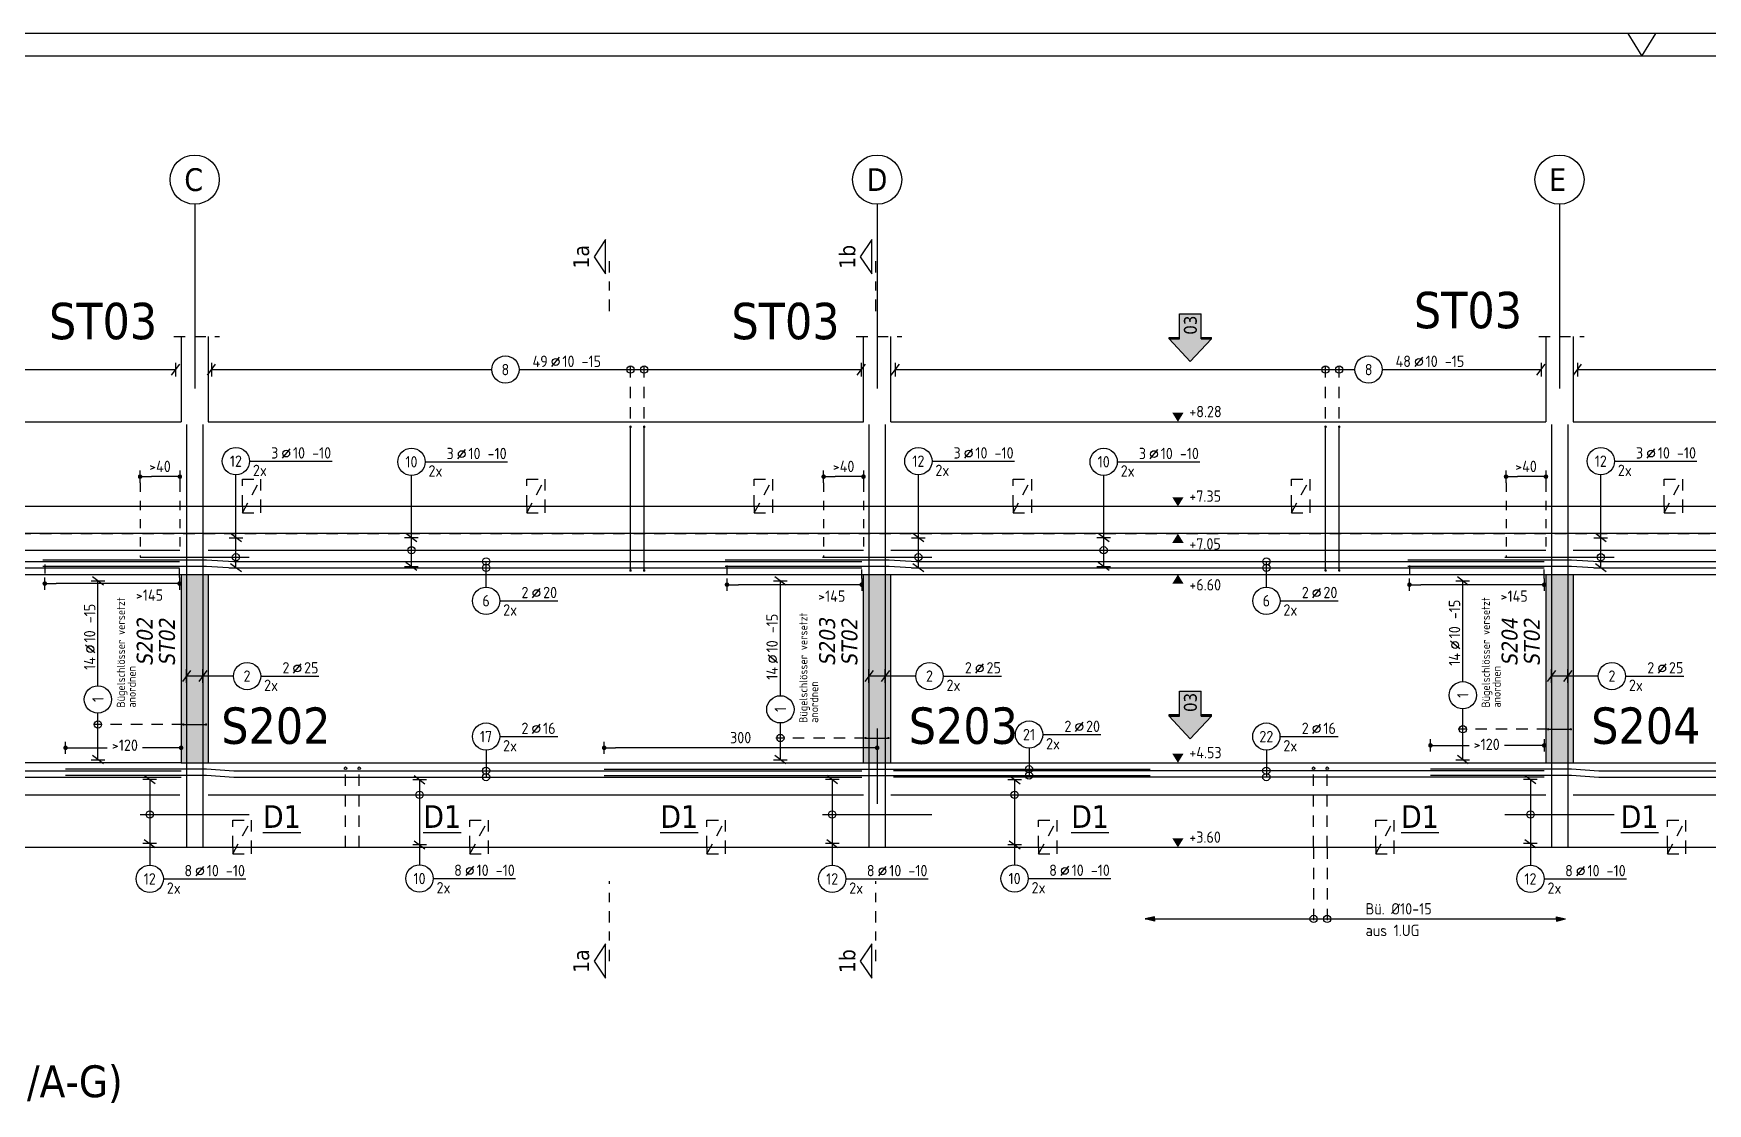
# Model space of a CAD drawing. Extents: x 29.9 to 127.4, y -19 to 23.
# Drawn here: x 52 to 70.4, y -1.08 to 10.69 of the extents above; entities that cross this region are included whole.
import ezdxf
from ezdxf.enums import TextEntityAlignment as Align

# ---------------------------------------------------------------- set-up
doc = ezdxf.new("R2010")
doc.units = 0
doc.header["$LTSCALE"] = 0.5
for name, pattern in [('AUSGEZOGEN', [1000.01, 1000, 0.01]), ('DASHDOTSMALL', [1.05, 0.5, -0.25, 0.05, -0.25]), ('HIDDEN', [0.375, 0.25, -0.125]), ('HIDDEN4', [0.12, 0.02, -0.1]), ('PUNKT', [0.175, 0.05, -0.125]), ('STRICHPUNKT2', [0.55, 0.25, -0.125, 0.05, -0.125]), ('VERDECKT', [0.375, 0.25, -0.125])]:
    doc.linetypes.add(name, pattern=pattern)
for name, color, linetype in [('ACHSEN', 7, 'Continuous'), ('AFU', 7, 'Continuous'), ('BETON', 7, 'Continuous'), ('grau_dunkel', 7, 'Continuous'), ('grau_hell', 7, 'Continuous'), ('HILFE', 7, 'Continuous'), ('index', 7, 'Continuous'), ('koten', 7, 'Continuous'), ('MASSE', 7, 'Continuous'), ('OBJEKT', 7, 'Continuous'), ('RAHMEN', 7, 'Continuous'), ('RND', 7, 'Continuous'), ('SCHNITTE', 7, 'Continuous'), ('SFP_Achsen', 7, 'Continuous'), ('TEXT', 7, 'Continuous'), ('VERDECKT', 7, 'Continuous')]:
    doc.layers.add(name, color=color, linetype=linetype)
doc.layers.add('NOPLOT', color=7, linetype='Continuous', plot=False)
doc.styles.add('helv', font='tahoma.ttf')
doc.styles.add('txt', font='isocp.shx')
doc.linetypes.add('AFU_50K', pattern='A,0.15,["/",Standard,S=0.2,R=0,X=-0.01,Y=-0.1],0.07,["/",Standard,S=0.2,R=0,X=-0.01,Y=-0.1],0.15', length=0.37)
doc.linetypes.add('AFU_50L', pattern='A,0.75,["/",Standard,S=0.2,R=0,X=-0.01,Y=-0.1],0.07,["/",Standard,S=0.2,R=0,X=-0.01,Y=-0.1],0.75', length=1.57)
doc.dimstyles.new('DOT_I', dxfattribs={"dimscale": 0.5, "dimtxt": 0.25, "dimasz": 0.25, "dimexe": 0.1, "dimexo": 0.3, "dimgap": 0.1, "dimtad": 1, "dimdec": 3, "dimzin": 3, "dimtxsty": 'txt', "dimblk": 'DOT', "dimblk1": 'DOT', "dimblk2": 'DOT', "dimsah": 1, "dimcen": 0.1, "dimse1": 1, "dimse2": 1, "dimazin": 0, "dimtfac": 1, "dimtdec": 4, "dimtix": 1, "dimtmove": 2, "dimatfit": 3, "dimfxl": 0, "dimtvp": 1, "dimtolj": 1, "dimtzin": 0, "dimarcsym": 0})

# ---------------------------------------------------------------- blocks, each defined once
blk = doc.blocks.new('OKRD_O')
at = {"color": 0, "linetype": 'ByBlock'}
blk.add_solid([(-0.125, 0.202), (0.125, 0.202), (0, 0)], dxfattribs=at)
at = {"color": 0, "linetype": 'ByBlock', "style": 'txt'}
blk.add_attdef('OKRD', (0.25, 0.1), '', height=0.25, dxfattribs=at)
blk = doc.blocks.new('lei_gre')
at = {"layer": 'RND', "color": 7, "linetype": 'Continuous'}
for p, q in [((-0.09, -0.12), (0.09, 0.12)), ((0, 0.15), (0, -0.15))]:
    blk.add_line(p, q, dxfattribs=at)
blk = doc.blocks.new('RND_LEI')
at = {"layer": 'RND', "color": 7, "linetype": 'Continuous'}
blk.add_line((1.022, 0.066), (1.19, 0.27), dxfattribs=at)
for centre, radius in [((0, 0), 0.3), ((1.106, 0.168), 0.075)]:
    blk.add_circle(centre, radius, dxfattribs=at)
at = {"layer": 'RND', "color": 7, "linetype": 'Continuous', "style": 'txt'}
blk.add_attdef('POSL', text='', height=0.25, dxfattribs=at).set_placement((0, 0), align=Align.MIDDLE)
blk.add_attdef('ANZ', text='', height=0.25, dxfattribs=at).set_placement((0.931, 0.057), align=Align.RIGHT)
for tag, p in [('DUM', (1.253, 0.057)), ('ABSTD', (1.674, 0.057)), ('POSTXT', (0.374, -0.327))]:
    blk.add_attdef(tag, p, '', height=0.25, dxfattribs=at)
blk = doc.blocks.new('DOT')
at = {"layer": 'MASSE', "color": 7, "linetype": 'Continuous'}
for p, q in [((0, 0), (-1, 0)), ((0, 0.54), (0, -0.54))]:
    blk.add_line(p, q, dxfattribs=at)
at = {"layer": 'MASSE', "color": 7, "linetype": 'Continuous', "const_width": 0.2}
blk.add_lwpolyline([(-0.1, 0, 1), (0.1, 0, 1)], format="xyb", close=True, dxfattribs=at)
blk = doc.blocks.new('*D18')
at = {"layer": 'DEFPOINTS', "color": 0, "linetype": 'AUSGEZOGEN', "transparency": 16777216}
for p in [(53.176, 5.815), (53.176, 5.815), (53.613, 5.815)]:
    blk.add_point(p, dxfattribs=at)
at = {"layer": 'MASSE', "color": 0, "linetype": 'AUSGEZOGEN', "lineweight": -2, "transparency": 16777216}
blk.add_line((53.488, 5.815), (53.301, 5.815), dxfattribs=at)
at = {"layer": 'MASSE', "color": 0, "linetype": 'AUSGEZOGEN', "lineweight": -2, "transparency": 16777216, "xscale": 0.125, "yscale": 0.125, "zscale": 0.125, "rotation": 180}
blk.add_blockref('DOT', (53.176, 5.815), dxfattribs=at)
at = {"layer": 'MASSE', "color": 0, "linetype": 'AUSGEZOGEN', "lineweight": -2, "transparency": 16777216, "xscale": 0.125, "yscale": 0.125, "zscale": 0.125}
blk.add_blockref('DOT', (53.613, 5.815), dxfattribs=at)
at = {"layer": 'MASSE', "color": 0, "linetype": 'AUSGEZOGEN', "transparency": 16777216, "insert": (53.394, 5.928), "char_height": 0.125, "attachment_point": 5, "style": 'txt'}
blk.add_mtext('\\A1;>40', dxfattribs=at)
blk = doc.blocks.new('*D19')
at = {"layer": 'DEFPOINTS', "color": 0, "linetype": 'AUSGEZOGEN', "transparency": 16777216}
for p in [(60.688, 5.815), (60.688, 5.815), (61.126, 5.815)]:
    blk.add_point(p, dxfattribs=at)
at = {"layer": 'MASSE', "color": 0, "linetype": 'AUSGEZOGEN', "lineweight": -2, "transparency": 16777216}
blk.add_line((61.001, 5.815), (60.813, 5.815), dxfattribs=at)
at = {"layer": 'MASSE', "color": 0, "linetype": 'AUSGEZOGEN', "lineweight": -2, "transparency": 16777216, "xscale": 0.125, "yscale": 0.125, "zscale": 0.125, "rotation": 180}
blk.add_blockref('DOT', (60.688, 5.815), dxfattribs=at)
at = {"layer": 'MASSE', "color": 0, "linetype": 'AUSGEZOGEN', "lineweight": -2, "transparency": 16777216, "xscale": 0.125, "yscale": 0.125, "zscale": 0.125}
blk.add_blockref('DOT', (61.126, 5.815), dxfattribs=at)
at = {"layer": 'MASSE', "color": 0, "linetype": 'AUSGEZOGEN', "transparency": 16777216, "insert": (60.907, 5.928), "char_height": 0.125, "attachment_point": 5, "style": 'txt'}
blk.add_mtext('\\A1;>40', dxfattribs=at)
blk = doc.blocks.new('*D20')
at = {"layer": 'DEFPOINTS', "color": 0, "linetype": 'AUSGEZOGEN', "transparency": 16777216}
for p in [(68.188, 5.815), (68.188, 5.815), (68.626, 5.815)]:
    blk.add_point(p, dxfattribs=at)
at = {"layer": 'MASSE', "color": 0, "linetype": 'AUSGEZOGEN', "lineweight": -2, "transparency": 16777216}
blk.add_line((68.501, 5.815), (68.313, 5.815), dxfattribs=at)
at = {"layer": 'MASSE', "color": 0, "linetype": 'AUSGEZOGEN', "lineweight": -2, "transparency": 16777216, "xscale": 0.125, "yscale": 0.125, "zscale": 0.125, "rotation": 180}
blk.add_blockref('DOT', (68.188, 5.815), dxfattribs=at)
at = {"layer": 'MASSE', "color": 0, "linetype": 'AUSGEZOGEN', "lineweight": -2, "transparency": 16777216, "xscale": 0.125, "yscale": 0.125, "zscale": 0.125}
blk.add_blockref('DOT', (68.626, 5.815), dxfattribs=at)
at = {"layer": 'MASSE', "color": 0, "linetype": 'AUSGEZOGEN', "transparency": 16777216, "insert": (68.407, 5.928), "char_height": 0.125, "attachment_point": 5, "style": 'txt'}
blk.add_mtext('\\A1;>40', dxfattribs=at)
blk = doc.blocks.new('*D27')
at = {"layer": 'DEFPOINTS', "color": 0, "linetype": 'AUSGEZOGEN', "transparency": 16777216}
for p in [(67.126, 4.627), (67.126, 4.627), (68.607, 4.627)]:
    blk.add_point(p, dxfattribs=at)
at = {"layer": 'MASSE', "color": 0, "linetype": 'AUSGEZOGEN', "lineweight": -2, "transparency": 16777216}
blk.add_line((68.482, 4.627), (67.251, 4.627), dxfattribs=at)
at = {"layer": 'MASSE', "color": 0, "linetype": 'AUSGEZOGEN', "lineweight": -2, "transparency": 16777216, "xscale": 0.125, "yscale": 0.125, "zscale": 0.125, "rotation": 180}
blk.add_blockref('DOT', (67.126, 4.627), dxfattribs=at)
at = {"layer": 'MASSE', "color": 0, "linetype": 'AUSGEZOGEN', "lineweight": -2, "transparency": 16777216, "xscale": 0.125, "yscale": 0.125, "zscale": 0.125}
blk.add_blockref('DOT', (68.607, 4.627), dxfattribs=at)
at = {"layer": 'MASSE', "color": 0, "linetype": 'AUSGEZOGEN', "transparency": 16777216, "insert": (68.277, 4.501), "char_height": 0.125, "attachment_point": 5, "style": 'txt'}
blk.add_mtext('\\A1;>145', dxfattribs=at)
blk = doc.blocks.new('*D28')
at = {"layer": 'DEFPOINTS', "color": 0, "linetype": 'AUSGEZOGEN', "transparency": 16777216}
for p in [(59.626, 4.627), (59.626, 4.627), (61.107, 4.627)]:
    blk.add_point(p, dxfattribs=at)
at = {"layer": 'MASSE', "color": 0, "linetype": 'AUSGEZOGEN', "lineweight": -2, "transparency": 16777216}
blk.add_line((60.982, 4.627), (59.751, 4.627), dxfattribs=at)
at = {"layer": 'MASSE', "color": 0, "linetype": 'AUSGEZOGEN', "lineweight": -2, "transparency": 16777216, "xscale": 0.125, "yscale": 0.125, "zscale": 0.125, "rotation": 180}
blk.add_blockref('DOT', (59.626, 4.627), dxfattribs=at)
at = {"layer": 'MASSE', "color": 0, "linetype": 'AUSGEZOGEN', "lineweight": -2, "transparency": 16777216, "xscale": 0.125, "yscale": 0.125, "zscale": 0.125}
blk.add_blockref('DOT', (61.107, 4.627), dxfattribs=at)
at = {"layer": 'MASSE', "color": 0, "linetype": 'AUSGEZOGEN', "transparency": 16777216, "insert": (60.777, 4.501), "char_height": 0.125, "attachment_point": 5, "style": 'txt'}
blk.add_mtext('\\A1;>145', dxfattribs=at)
blk = doc.blocks.new('*D29')
at = {"layer": 'DEFPOINTS', "color": 0, "linetype": 'AUSGEZOGEN', "transparency": 16777216}
for p in [(52.128, 4.639), (52.128, 4.639), (53.61, 4.639)]:
    blk.add_point(p, dxfattribs=at)
at = {"layer": 'MASSE', "color": 0, "linetype": 'AUSGEZOGEN', "lineweight": -2, "transparency": 16777216}
blk.add_line((53.485, 4.639), (52.253, 4.639), dxfattribs=at)
at = {"layer": 'MASSE', "color": 0, "linetype": 'AUSGEZOGEN', "lineweight": -2, "transparency": 16777216, "xscale": 0.125, "yscale": 0.125, "zscale": 0.125, "rotation": 180}
blk.add_blockref('DOT', (52.128, 4.639), dxfattribs=at)
at = {"layer": 'MASSE', "color": 0, "linetype": 'AUSGEZOGEN', "lineweight": -2, "transparency": 16777216, "xscale": 0.125, "yscale": 0.125, "zscale": 0.125}
blk.add_blockref('DOT', (53.61, 4.639), dxfattribs=at)
at = {"layer": 'MASSE', "color": 0, "linetype": 'AUSGEZOGEN', "transparency": 16777216, "insert": (53.279, 4.512), "char_height": 0.125, "attachment_point": 5, "style": 'txt'}
blk.add_mtext('\\A1;>145', dxfattribs=at)
blk = doc.blocks.new('A1-57-0')
at = {"layer": 'RAHMEN'}
blk.add_line((137.9, 59.4), (0, 59.4), dxfattribs=at)
at = {"layer": 'RAHMEN', "color": 7, "linetype": 'Continuous'}
for p, q in [((59.14, 59.4), (59.45, 58.9)), ((59.45, 58.9), (59.76, 59.4))]:
    blk.add_line(p, q, dxfattribs=at)
at = {"layer": 'RAHMEN', "color": 5}
blk.add_line((137.4, 58.9), (2, 58.9), dxfattribs=at)
blk = doc.blocks.new('OKRD_U')
at = {"color": 0, "linetype": 'ByBlock'}
blk.add_solid([(-0.125, -0.202), (0.125, -0.202), (0, 0)], dxfattribs=at)
at = {"color": 0, "linetype": 'ByBlock', "style": 'txt'}
blk.add_attdef('OKRD', (0.25, -0.35), '', height=0.25, dxfattribs=at)
blk = doc.blocks.new('SCHN-2')
at = {"layer": 'SCHNITTE', "color": 6, "linetype": 'Continuous'}
blk.add_lwpolyline([(0.378, 0.088), (0, 0.34), (-0.378, 0.088)], close=True, dxfattribs=at)
at = {"layer": 'SCHNITTE', "color": 1, "linetype": 'DASHDOTSMALL', "style": 'helv'}
blk.add_attdef('SCHN-2', text='', height=0.35, dxfattribs=at).set_placement((0, 0.45), align=Align.CENTER)
blk = doc.blocks.new('Pfeillinie')
at = {"layer": 'TEXT', "linetype": 'Continuous'}
blk.add_hatch(color=7, dxfattribs=at).paths.add_polyline_path([(0, 0), (-0.8, 0.2), (-0.8, 0), (-0.8, -0.2)])
at = {"layer": 'TEXT', "color": 7, "linetype": 'Continuous'}
for p, q in [((-0.8, 0), (-0.8, 0.2)), ((-0.8, 0.2), (0, 0)), ((-0.8, 0), (-0.8, -0.2)), ((-0.8, -0.2), (0, 0))]:
    blk.add_line(p, q, dxfattribs=at)
blk = doc.blocks.new('hin_ind5')
at = {"layer": 'grau_hell', "linetype": 'AUSGEZOGEN'}
h = blk.add_hatch(color=9, dxfattribs=at)
h.dxf.hatch_style = 2
h.paths.add_polyline_path([(0, 0), (0.619, -0.577), (0.619, -0.3), (1.306, -0.3), (1.306, 0.3), (0.619, 0.3), (0.619, 0.577)])
h.paths.add_polyline_path([(0.34, -0.274), (1.311, -0.274), (1.311, 0.274), (0.34, 0.274)], flags=9)
at = {"layer": 'OBJEKT', "linetype": 'AUSGEZOGEN'}
for points in [[(0.619, 0.3), (0.66, 0.3), (0.66, 0.577), (0.619, 0.577)], [(0.619, -0.577), (0.66, -0.577), (0.66, -0.3), (0.619, -0.3)]]:
    blk.add_hatch(color=1, dxfattribs=at).paths.add_polyline_path(points)
at = {"layer": 'OBJEKT', "color": 1, "linetype": 'AUSGEZOGEN'}
for p, q in [((0, 0), (0.619, 0.577)), ((0.619, 0.577), (0.619, 0.3)), ((0.619, 0.577), (0.66, 0.577)), ((0.66, 0.577), (0.66, 0.3)), ((0, 0), (0.619, -0.577)), ((0.619, 0.3), (1.306, 0.3)), ((1.306, 0.3), (1.306, -0.3)), ((0.619, -0.3), (0.619, -0.577)), ((0.619, -0.3), (1.306, -0.3)), ((0.66, -0.3), (0.66, -0.577))]:
    blk.add_line(p, q, dxfattribs=at)
at = {"layer": 'OBJEKT', "color": 7, "linetype": 'AUSGEZOGEN'}
blk.add_line((0.619, -0.577), (0.66, -0.577), dxfattribs=at)
at = {"layer": 'index', "color": 1, "linetype": 'Continuous', "style": 'helv'}
blk.add_attdef('INDEX', text='', height=0.35, rotation=360, dxfattribs=at).set_placement((1.259, 0), align=Align.MIDDLE_RIGHT)
blk = doc.blocks.new('*D55')
at = {"layer": 'DEFPOINTS', "color": 0, "linetype": 'AUSGEZOGEN', "transparency": 16777216}
for p in [(58.276, 2.833), (58.276, 2.833), (61.276, 2.833)]:
    blk.add_point(p, dxfattribs=at)
at = {"layer": 'MASSE', "color": 0, "linetype": 'AUSGEZOGEN', "lineweight": -2, "transparency": 16777216}
blk.add_line((61.151, 2.833), (58.401, 2.833), dxfattribs=at)
at = {"layer": 'MASSE', "color": 0, "linetype": 'AUSGEZOGEN', "lineweight": -2, "transparency": 16777216, "xscale": 0.125, "yscale": 0.125, "zscale": 0.125, "rotation": 180}
blk.add_blockref('DOT', (58.276, 2.833), dxfattribs=at)
at = {"layer": 'MASSE', "color": 0, "linetype": 'AUSGEZOGEN', "lineweight": -2, "transparency": 16777216, "xscale": 0.125, "yscale": 0.125, "zscale": 0.125}
blk.add_blockref('DOT', (61.276, 2.833), dxfattribs=at)
at = {"layer": 'MASSE', "color": 0, "linetype": 'AUSGEZOGEN', "transparency": 16777216, "insert": (59.776, 2.945), "char_height": 0.125, "attachment_point": 5, "style": 'txt'}
blk.add_mtext('\\A1;300', dxfattribs=at)
blk = doc.blocks.new('*D63')
at = {"layer": 'DEFPOINTS', "color": 0, "linetype": 'AUSGEZOGEN', "transparency": 16777216}
for p in [(67.357, 2.86), (68.607, 2.86), (68.607, 2.86)]:
    blk.add_point(p, dxfattribs=at)
at = {"layer": 'MASSE', "color": 0, "linetype": 'AUSGEZOGEN', "lineweight": -2, "transparency": 16777216}
for p, q in [((67.482, 2.86), (67.781, 2.86)), ((68.482, 2.86), (68.169, 2.86))]:
    blk.add_line(p, q, dxfattribs=at)
at = {"layer": 'MASSE', "color": 0, "linetype": 'AUSGEZOGEN', "lineweight": -2, "transparency": 16777216, "xscale": 0.125, "yscale": 0.125, "zscale": 0.125, "rotation": 180}
blk.add_blockref('DOT', (67.357, 2.86), dxfattribs=at)
at = {"layer": 'MASSE', "color": 0, "linetype": 'AUSGEZOGEN', "lineweight": -2, "transparency": 16777216, "xscale": 0.125, "yscale": 0.125, "zscale": 0.125}
blk.add_blockref('DOT', (68.607, 2.86), dxfattribs=at)
at = {"layer": 'MASSE', "color": 0, "linetype": 'AUSGEZOGEN', "transparency": 16777216, "insert": (67.975, 2.871), "char_height": 0.125, "attachment_point": 5, "style": 'txt'}
blk.add_mtext('\\A1;>120', dxfattribs=at)
blk = doc.blocks.new('*D64')
at = {"layer": 'DEFPOINTS', "color": 0, "linetype": 'AUSGEZOGEN', "transparency": 16777216}
for p in [(52.357, 2.833), (53.626, 2.833), (53.626, 2.833)]:
    blk.add_point(p, dxfattribs=at)
at = {"layer": 'MASSE', "color": 0, "linetype": 'AUSGEZOGEN', "lineweight": -2, "transparency": 16777216}
for p, q in [((52.482, 2.833), (52.815, 2.833)), ((53.501, 2.833), (53.202, 2.833))]:
    blk.add_line(p, q, dxfattribs=at)
at = {"layer": 'MASSE', "color": 0, "linetype": 'AUSGEZOGEN', "lineweight": -2, "transparency": 16777216, "xscale": 0.125, "yscale": 0.125, "zscale": 0.125, "rotation": 180}
blk.add_blockref('DOT', (52.357, 2.833), dxfattribs=at)
at = {"layer": 'MASSE', "color": 0, "linetype": 'AUSGEZOGEN', "lineweight": -2, "transparency": 16777216, "xscale": 0.125, "yscale": 0.125, "zscale": 0.125}
blk.add_blockref('DOT', (53.626, 2.833), dxfattribs=at)
at = {"layer": 'MASSE', "color": 0, "linetype": 'AUSGEZOGEN', "transparency": 16777216, "insert": (53.009, 2.862), "char_height": 0.125, "attachment_point": 5, "style": 'txt'}
blk.add_mtext('\\A1;>120', dxfattribs=at)

msp = doc.modelspace()

# ---------------------------------------------------------------- hatches: boundary and pattern name
at = {"layer": 'grau_dunkel'}
h = msp.add_hatch(color=21, dxfattribs=at)
h.paths.add_polyline_path([(76.1257, 2.6682), (76.4257, 2.6682), (76.4257, 4.7382), (76.1257, 4.7382)])
h.paths.add_polyline_path([(68.6257, 2.6682), (68.9257, 2.6682), (68.9257, 4.7382), (68.6257, 4.7382)])
h.paths.add_polyline_path([(61.4257, 4.7382), (61.1257, 4.7382), (61.1257, 2.6682), (61.4257, 2.6682)])
h.paths.add_polyline_path([(53.9257, 4.7382), (53.6257, 4.7382), (53.6257, 2.6682), (53.9257, 2.6682)])
h.paths.add_polyline_path([(47.6757, 4.7382), (47.3757, 4.7382), (47.3757, 2.6682), (47.6757, 2.6682)])

# ---------------------------------------------------------------- linework, layer by layer
at = {"layer": 'ACHSEN', "color": 140, "linetype": 'AUSGEZOGEN'}
for p, q in [((53.7757, 8.8107), (53.7757, 6.7833)), ((61.2757, 8.8107), (61.2757, 6.7833)), ((68.7757, 8.8107), (68.7757, 6.7833)), ((61.2757, 3.0454), (61.2757, 2.2181))]:
    msp.add_line(p, q, dxfattribs=at)
at = {"layer": 'AFU', "color": 8, "linetype": 'AFU_50L'}
for p, q in [((82.6757, 5.4882), (43.7007, 5.4882)), ((82.6757, 5.1882), (43.7007, 5.1882)), ((82.6757, 1.7382), (43.7007, 1.7382))]:
    msp.add_line(p, q, dxfattribs=at)
at = {"layer": 'AFU', "color": 8, "linetype": 'AFU_50K'}
for p, q in [((53.6257, 4.7382), (53.9257, 4.7382)), ((61.1257, 4.7382), (61.4257, 4.7382)), ((68.6257, 4.7382), (68.9257, 4.7382)), ((53.6257, 2.6682), (53.9257, 2.6682)), ((61.1257, 2.6682), (61.4257, 2.6682)), ((68.6257, 2.6682), (68.9257, 2.6682))]:
    msp.add_line(p, q, dxfattribs=at)
at = {"layer": 'BETON', "color": 6, "linetype": 'AUSGEZOGEN'}
for p, q in [((53.6257, 7.3565), (53.6257, 6.4182)), ((53.9257, 7.3565), (53.9257, 6.4182)), ((61.1257, 6.4182), (61.1257, 7.3565)), ((61.4257, 6.4182), (61.4257, 7.3565)), ((68.6257, 7.3565), (68.6257, 6.4182)), ((68.9257, 7.3565), (68.9257, 6.4182)), ((47.6757, 6.4182), (53.6257, 6.4182)), ((53.9257, 6.4182), (61.1257, 6.4182)), ((53.9257, 6.4182), (54.7656, 6.4182)), ((61.4257, 6.4182), (68.6257, 6.4182)), ((68.9257, 6.4182), (76.1257, 6.4182)), ((47.6757, 4.7382), (53.6257, 4.7382)), ((53.6257, 4.7382), (53.6257, 2.6682)), ((53.9257, 4.7382), (61.1257, 4.7382)), ((53.9257, 4.7382), (53.9257, 2.6682)), ((61.1257, 2.6682), (61.1257, 4.7382)), ((61.4257, 2.6682), (61.4257, 4.7382)), ((61.4257, 4.7382), (68.6257, 4.7382)), ((68.6257, 4.7382), (68.6257, 2.6682)), ((68.9257, 4.7382), (76.1257, 4.7382)), ((68.9257, 4.7382), (68.9257, 2.6682)), ((53.6257, 2.6682), (47.6757, 2.6682)), ((53.9257, 2.6682), (61.1257, 2.6682)), ((61.4257, 2.6682), (68.6257, 2.6682)), ((68.9257, 2.6682), (76.1257, 2.6682))]:
    msp.add_line(p, q, dxfattribs=at)
at = {"layer": 'HILFE', "color": 102, "linetype": 'HIDDEN'}
for p, q in [((53.5469, 7.3565), (54.0469, 7.3565)), ((61.0469, 7.3565), (61.5469, 7.3565)), ((68.5469, 7.3565), (69.0469, 7.3565))]:
    msp.add_line(p, q, dxfattribs=at)
at = {"layer": 'MASSE', "color": 7, "linetype": 'HIDDEN4'}
for p, q in [((53.1757, 5.7479), (53.1757, 4.9288)), ((53.6132, 5.7479), (53.6132, 5.0057)), ((60.6882, 5.7479), (60.6882, 4.9288)), ((61.1257, 5.7479), (61.1257, 5.0057)), ((68.1882, 5.7479), (68.1882, 4.9288)), ((68.6257, 5.7479), (68.6257, 5.0057)), ((52.1279, 4.8493), (52.1279, 4.7064)), ((53.6095, 4.7064), (53.6095, 4.8233)), ((59.6257, 4.8378), (59.6257, 4.6948)), ((61.1073, 4.6948), (61.1073, 4.8118)), ((67.1257, 4.8378), (67.1257, 4.6948)), ((68.6073, 4.6948), (68.6073, 4.8118))]:
    msp.add_line(p, q, dxfattribs=at)
at = {"layer": 'RND', "color": 7, "linetype": 'AUSGEZOGEN'}
for p, q in [((50.185, 6.9925), (53.5667, 6.9925)), ((53.9609, 6.9925), (57.0403, 6.9925)), ((57.3403, 6.9925), (61.1015, 6.9925)), ((61.4749, 6.9925), (66.5272, 6.9925)), ((66.8272, 6.9925), (68.5727, 6.9925)), ((68.9735, 6.9925), (71.6509, 6.9925)), ((54.379, 5.9853), (55.2852, 5.9853)), ((56.3078, 5.9788), (57.2141, 5.9788)), ((61.879, 5.9853), (62.7852, 5.9853)), ((63.9157, 5.9788), (64.822, 5.9788)), ((69.379, 5.9853), (70.2852, 5.9853)), ((54.229, 5.1437), (54.229, 5.8353)), ((56.1578, 5.1449), (56.1578, 5.8288)), ((61.729, 5.1437), (61.729, 5.8353)), ((63.7657, 5.1449), (63.7657, 5.8288)), ((69.229, 5.1437), (69.229, 5.8353)), ((54.229, 4.8125), (54.229, 5.1437)), ((56.1578, 4.8278), (56.1578, 5.1449)), ((61.729, 4.8125), (61.729, 5.1437)), ((63.7657, 4.8278), (63.7657, 5.1449)), ((69.229, 4.8125), (69.229, 5.1437)), ((52.7124, 3.5156), (52.7124, 4.668)), ((60.2124, 3.4059), (60.2124, 4.668)), ((67.7124, 3.5606), (67.7124, 4.668)), ((57.1284, 4.4501), (57.7684, 4.4501)), ((65.7039, 4.4501), (66.3439, 4.4501)), ((54.5013, 3.6218), (55.1413, 3.6218)), ((62.0013, 3.6218), (62.6413, 3.6218)), ((69.5013, 3.6218), (70.1413, 3.6218)), ((52.7124, 2.7021), (52.7124, 3.2156)), ((67.7124, 2.7021), (67.7124, 3.2606)), ((57.1278, 2.9566), (57.7678, 2.9566)), ((60.2124, 2.7021), (60.2124, 3.1059)), ((63.0952, 2.9784), (63.7352, 2.9784)), ((65.7034, 2.9566), (66.3434, 2.9566)), ((53.282, 2.4856), (53.282, 1.7813)), ((56.2468, 2.4827), (56.2468, 1.7667)), ((60.782, 2.4856), (60.782, 1.7813)), ((62.7865, 2.4827), (62.7865, 1.7667)), ((68.4559, 2.4856), (68.4559, 1.7813)), ((53.282, 1.7813), (53.282, 1.5414)), ((56.2468, 1.7667), (56.2468, 1.5454)), ((60.782, 1.7813), (60.782, 1.5414)), ((62.7865, 1.7667), (62.7865, 1.5454)), ((68.4559, 1.7813), (68.4559, 1.5414)), ((53.432, 1.3914), (54.3382, 1.3914)), ((56.3968, 1.3954), (57.303, 1.3954)), ((60.932, 1.3914), (61.8382, 1.3914)), ((62.9365, 1.3954), (63.8427, 1.3954)), ((68.6059, 1.3914), (69.5122, 1.3914))]:
    msp.add_line(p, q, dxfattribs=at)
at = {"layer": 'RND', "color": 102, "linetype": 'VERDECKT'}
for p, q in [((58.5655, 6.0045), (58.5655, 7.0425)), ((58.7155, 6.0045), (58.7155, 7.0425)), ((66.2042, 6.0045), (66.2042, 7.0425)), ((66.3542, 6.0045), (66.3542, 7.0425)), ((53.6507, 3.0892), (52.6624, 3.0892)), ((68.6507, 3.0367), (67.6624, 3.0367)), ((61.1507, 2.9408), (60.1624, 2.9408)), ((66.0726, 1.7382), (66.0726, 0.9009)), ((66.2226, 1.7382), (66.2226, 0.9009))]:
    msp.add_line(p, q, dxfattribs=at)
at = {"layer": 'RND', "color": 102, "linetype": 'AUSGEZOGEN'}
for p, q in [((56.9784, 4.6001), (56.9784, 4.8818)), ((65.5539, 4.6001), (65.5539, 4.8818)), ((54.2013, 3.6218), (53.6857, 3.6218)), ((61.7013, 3.6218), (61.1857, 3.6218)), ((69.2013, 3.6218), (68.6857, 3.6218)), ((56.9778, 2.8066), (56.9778, 2.5112)), ((62.9452, 2.8284), (62.9452, 2.5269)), ((65.5534, 2.8066), (65.5534, 2.5112))]:
    msp.add_line(p, q, dxfattribs=at)
at = {"layer": 'RND', "color": 1, "linetype": 'AUSGEZOGEN'}
for points in [[(53.6857, 6.3882), (53.6857, 1.7382)], [(53.8657, 6.3882), (53.8657, 1.7382)], [(58.5655, 4.7838), (58.5655, 6.3638)], [(58.7155, 4.7838), (58.7155, 6.3638)], [(61.1857, 6.3882), (61.1857, 1.7382)], [(61.3657, 6.3882), (61.3657, 1.7382)], [(66.2042, 4.7838), (66.2042, 6.3638)], [(66.3542, 4.7838), (66.3542, 6.3638)], [(68.6857, 6.3882), (68.6857, 1.7382)], [(68.8657, 6.3882), (68.8657, 1.7382)], [(47.7132, 5.0057), (53.6132, 5.0057)], [(53.9257, 5.0057), (61.1257, 5.0057)], [(61.4257, 5.0057), (68.6257, 5.0057)], [(68.9257, 5.0057), (76.1257, 5.0057)], [(45.8573, 4.9018), (47.6573, 4.9018), (47.9573, 4.8818), (53.6095, 4.8818)], [(45.8573, 4.8318), (47.6573, 4.8318), (47.9573, 4.8118), (53.6095, 4.8118)], [(52.1073, 4.9018), (53.9073, 4.9018), (54.2073, 4.8818), (61.1073, 4.8818)], [(52.1073, 4.8318), (53.9073, 4.8318), (54.2073, 4.8118), (61.1073, 4.8118)], [(53.1757, 4.9288), (54.3757, 4.9288)], [(59.6073, 4.9018), (61.4073, 4.9018), (61.7073, 4.8818), (68.6073, 4.8818)], [(59.6073, 4.8318), (61.4073, 4.8318), (61.7073, 4.8118), (68.6073, 4.8118)], [(60.6757, 4.9288), (61.8757, 4.9288)], [(67.1073, 4.9018), (68.9073, 4.9018), (69.2073, 4.8818), (76.1073, 4.8818)], [(67.1073, 4.8318), (68.9073, 4.8318), (69.2073, 4.8118), (76.1073, 4.8118)], [(68.1757, 4.9288), (69.3757, 4.9288)], [(53.6507, 3.0892), (53.9007, 3.0892)], [(68.6507, 3.0367), (68.9007, 3.0367)], [(61.1507, 2.9408), (61.4007, 2.9408)], [(46.1073, 2.6012), (47.6573, 2.6012), (47.9573, 2.5812), (53.6257, 2.5812)], [(52.3573, 2.6012), (53.9073, 2.6012), (54.2073, 2.5812), (61.1073, 2.5812)], [(58.2757, 2.5969), (64.2757, 2.5969)], [(68.6073, 2.5812), (61.4573, 2.5812)], [(67.3573, 2.6012), (68.9073, 2.6012), (69.2073, 2.5812), (76.1073, 2.5812)], [(46.1073, 2.5312), (47.6573, 2.5312), (47.9573, 2.5112), (53.6257, 2.5112)], [(52.3573, 2.5312), (53.9073, 2.5312), (54.2073, 2.5112), (61.1073, 2.5112)], [(58.2757, 2.5269), (64.2757, 2.5269)], [(68.6073, 2.5112), (61.4573, 2.5112)], [(67.3573, 2.5312), (68.9073, 2.5312), (69.2073, 2.5112), (76.1073, 2.5112)], [(47.7132, 2.316), (53.6132, 2.316)], [(53.9257, 2.316), (61.1257, 2.316)], [(61.4257, 2.316), (68.6257, 2.316)], [(68.9257, 2.316), (76.1257, 2.316)], [(53.1757, 2.0998), (54.3757, 2.0998)], [(60.6757, 2.0998), (61.8757, 2.0998)], [(68.1757, 2.0998), (69.3757, 2.0998)]]:
    msp.add_lwpolyline(points, dxfattribs=at)
at = {"layer": 'RND', "color": 7, "linetype": 'AUSGEZOGEN'}
for points, const_width in [([(58.5585, 6.3638, 1), (58.5725, 6.3638, 1)], 0.014), ([(58.7085, 6.3638, 1), (58.7225, 6.3638, 1)], 0.014), ([(66.1972, 6.3638, 1), (66.2112, 6.3638, 1)], 0.014), ([(66.3472, 6.3638, 1), (66.3612, 6.3638, 1)], 0.014), ([(58.5585, 4.7838, 1), (58.5725, 4.7838, 1)], 0.014), ([(58.7085, 4.7838, 1), (58.7225, 4.7838, 1)], 0.014), ([(66.1972, 4.7838, 1), (66.2112, 4.7838, 1)], 0.014), ([(66.3472, 4.7838, 1), (66.3612, 4.7838, 1)], 0.014), ([(53.6444, 3.0892, 1), (53.6569, 3.0892, 1)], 0.0125), ([(53.8944, 3.0892, 1), (53.9069, 3.0892, 1)], 0.0125), ([(61.1444, 2.9408, 1), (61.1569, 2.9408, 1)], 0.0125), ([(61.3944, 2.9408, 1), (61.4069, 2.9408, 1)], 0.0125), ([(68.6444, 3.0367, 1), (68.6569, 3.0367, 1)], 0.0125), ([(68.8944, 3.0367, 1), (68.9069, 3.0367, 1)], 0.0125)]:
    msp.add_lwpolyline(points, format="xyb", close=True, dxfattribs=dict(at, const_width=const_width))
at = {"layer": 'RND', "color": 1, "linetype": 'HIDDEN'}
for points in [[(55.4343, 1.7382), (55.4343, 2.6082)], [(55.5843, 1.7382), (55.5843, 2.6082)], [(66.0726, 1.7382), (66.0726, 2.6082)], [(66.2226, 1.7382), (66.2226, 2.6082)]]:
    msp.add_lwpolyline(points, dxfattribs=at)
at = {"layer": 'RND', "color": 102, "linetype": 'AUSGEZOGEN'}
msp.add_lwpolyline([(64.2232, 0.9509), (68.8419, 0.9509)], dxfattribs=at)
at = {"layer": 'RND', "color": 7, "linetype": 'AUSGEZOGEN'}
for centre, radius in [((58.5655, 6.9925), 0.04), ((58.7155, 6.9925), 0.04), ((66.2042, 6.9925), 0.04), ((66.3542, 6.9925), 0.04), ((54.229, 4.9288), 0.04), ((56.1578, 5.0057), 0.04), ((61.729, 4.9288), 0.04), ((63.7657, 5.0057), 0.04), ((69.229, 4.9288), 0.04), ((56.9784, 4.8818), 0.04), ((56.9784, 4.8118), 0.04), ((65.5539, 4.8818), 0.04), ((65.5539, 4.8118), 0.04), ((52.7124, 3.0892), 0.04), ((60.2124, 2.9408), 0.04), ((67.7124, 3.0367), 0.04), ((55.4343, 2.6082), 0.014), ((55.5843, 2.6082), 0.014), ((56.9778, 2.5812), 0.04), ((62.9452, 2.5969), 0.04), ((65.5534, 2.5812), 0.04), ((66.0726, 2.6082), 0.014), ((66.2226, 2.6082), 0.014), ((56.9778, 2.5112), 0.04), ((62.9452, 2.5269), 0.04), ((65.5534, 2.5112), 0.04), ((56.2468, 2.316), 0.04), ((62.7865, 2.316), 0.04), ((53.282, 2.0998), 0.04), ((60.782, 2.0998), 0.04), ((68.4559, 2.0998), 0.04), ((66.0726, 0.9509), 0.04), ((66.2226, 0.9509), 0.04)]:
    msp.add_circle(centre, radius, dxfattribs=at)
at = {"layer": 'SCHNITTE', "color": 6, "linetype": 'STRICHPUNKT2'}
for p, q in [((58.3357, 7.6366), (58.3357, 8.2328)), ((61.2607, 7.6366), (61.2607, 8.2328)), ((58.3357, 0.4872), (58.3357, 1.3664)), ((61.2607, 0.4872), (61.2607, 1.3664))]:
    msp.add_line(p, q, dxfattribs=at)
at = {"layer": 'SFP_Achsen', "color": 7, "linetype": 'AUSGEZOGEN'}
for centre in [(53.7757, 9.0812), (61.2757, 9.0812), (68.7757, 9.0812)]:
    msp.add_circle(centre, 0.2705, dxfattribs=at)
at = {"layer": 'VERDECKT', "color": 7, "linetype": 'HIDDEN'}
for p, q in [((54.3007, 5.4882), (54.3007, 5.7882)), ((54.3007, 5.7882), (54.5007, 5.7882)), ((54.3007, 5.4182), (54.5007, 5.7882)), ((54.5007, 5.7882), (54.5007, 5.4882)), ((57.4257, 5.4882), (57.4257, 5.7882)), ((57.4257, 5.7882), (57.6257, 5.7882)), ((57.4257, 5.4182), (57.6257, 5.7882)), ((57.6257, 5.7882), (57.6257, 5.4882)), ((59.9257, 5.4882), (59.9257, 5.7882)), ((59.9257, 5.7882), (60.1257, 5.7882)), ((59.9257, 5.4182), (60.1257, 5.7882)), ((60.1257, 5.7882), (60.1257, 5.4882)), ((62.7707, 5.4882), (62.7707, 5.7882)), ((62.7707, 5.7882), (62.9707, 5.7882)), ((62.7707, 5.4182), (62.9707, 5.7882)), ((62.9707, 5.7882), (62.9707, 5.4882)), ((65.8307, 5.4882), (65.8307, 5.7882)), ((65.8307, 5.7882), (66.0307, 5.7882)), ((65.8307, 5.4182), (66.0307, 5.7882)), ((66.0307, 5.7882), (66.0307, 5.4882)), ((69.9257, 5.4882), (69.9257, 5.7882)), ((69.9257, 5.7882), (70.1257, 5.7882)), ((69.9257, 5.4182), (70.1257, 5.7882)), ((70.1257, 5.7882), (70.1257, 5.4882)), ((82.3757, 5.4882), (43.9757, 5.4882)), ((54.3007, 5.4882), (54.3007, 5.4182)), ((54.3007, 5.4182), (54.5007, 5.4182)), ((54.5007, 5.4882), (54.5007, 5.4182)), ((57.4257, 5.4882), (57.4257, 5.4182)), ((57.4257, 5.4182), (57.6257, 5.4182)), ((57.6257, 5.4882), (57.6257, 5.4182)), ((59.9257, 5.4882), (59.9257, 5.4182)), ((59.9257, 5.4182), (60.1257, 5.4182)), ((60.1257, 5.4882), (60.1257, 5.4182)), ((62.7707, 5.4882), (62.7707, 5.4182)), ((62.7707, 5.4182), (62.9707, 5.4182)), ((62.9707, 5.4882), (62.9707, 5.4182)), ((65.8307, 5.4882), (65.8307, 5.4182)), ((65.8307, 5.4182), (66.0307, 5.4182)), ((66.0307, 5.4882), (66.0307, 5.4182)), ((69.9257, 5.4882), (69.9257, 5.4182)), ((69.9257, 5.4182), (70.1257, 5.4182)), ((70.1257, 5.4882), (70.1257, 5.4182)), ((43.9757, 5.1882), (82.3757, 5.1882)), ((54.1957, 1.7382), (54.1957, 2.0382)), ((54.1957, 2.0382), (54.3957, 2.0382)), ((54.1957, 1.6682), (54.3957, 2.0382)), ((54.3957, 2.0382), (54.3957, 1.7382)), ((56.8007, 1.7382), (56.8007, 2.0382)), ((56.8007, 2.0382), (57.0007, 2.0382)), ((56.8007, 1.6682), (57.0007, 2.0382)), ((57.0007, 2.0382), (57.0007, 1.7382)), ((59.4057, 1.7382), (59.4057, 2.0382)), ((59.4057, 2.0382), (59.6057, 2.0382)), ((59.4057, 1.6682), (59.6057, 2.0382)), ((59.6057, 2.0382), (59.6057, 1.7382)), ((63.0507, 1.7382), (63.0507, 2.0382)), ((63.0507, 2.0382), (63.2507, 2.0382)), ((63.0507, 1.6682), (63.2507, 2.0382)), ((63.2507, 2.0382), (63.2507, 1.7382)), ((66.7557, 1.7382), (66.7557, 2.0382)), ((66.7557, 2.0382), (66.9557, 2.0382)), ((66.7557, 1.6682), (66.9557, 2.0382)), ((66.9557, 2.0382), (66.9557, 1.7382)), ((69.9606, 1.7382), (69.9606, 2.0382)), ((69.9606, 2.0382), (70.1606, 2.0382)), ((69.9606, 1.6682), (70.1606, 2.0382)), ((70.1606, 2.0382), (70.1606, 1.7382)), ((54.1957, 1.7382), (54.1957, 1.6682)), ((54.1957, 1.6682), (54.3957, 1.6682)), ((54.3957, 1.7382), (54.3957, 1.6682)), ((56.8007, 1.7382), (56.8007, 1.6682)), ((56.8007, 1.6682), (57.0007, 1.6682)), ((57.0007, 1.7382), (57.0007, 1.6682)), ((59.4057, 1.7382), (59.4057, 1.6682)), ((59.4057, 1.6682), (59.6057, 1.6682)), ((59.6057, 1.7382), (59.6057, 1.6682)), ((63.0507, 1.7382), (63.0507, 1.6682)), ((63.0507, 1.6682), (63.2507, 1.6682)), ((63.2507, 1.7382), (63.2507, 1.6682)), ((66.7557, 1.7382), (66.7557, 1.6682)), ((66.7557, 1.6682), (66.9557, 1.6682)), ((66.9557, 1.7382), (66.9557, 1.6682)), ((69.9606, 1.7382), (69.9606, 1.6682)), ((69.9606, 1.6682), (70.1606, 1.6682)), ((70.1606, 1.7382), (70.1606, 1.6682))]:
    msp.add_line(p, q, dxfattribs=at)

# ---------------------------------------------------------------- block references
at = {"layer": 'index', "color": 102, "linetype": 'AUSGEZOGEN', "xscale": 0.4, "yscale": 0.4, "zscale": 0.4, "rotation": 90}
for p in [(64.718, 7.0827), (64.718, 2.9336)]:
    msp.add_blockref('hin_ind5', p, dxfattribs=at).add_auto_attribs({'INDEX': '03'})
at = {"layer": 'koten', "color": 7, "linetype": 'PUNKT', "xscale": 0.5, "yscale": 0.5, "zscale": 0.5}
for p, values in [((64.5817, 6.4182), {'OKRD': '+8.28'}), ((64.5817, 2.6682), {'OKRD': '+4.53'})]:
    msp.add_blockref('OKRD_O', p, dxfattribs=at).add_auto_attribs(values)
at = {"layer": 'koten', "color": 7, "linetype": 'AUSGEZOGEN', "xscale": 0.5, "yscale": 0.5, "zscale": 0.5}
for name, p, values in [('OKRD_O', (64.5817, 5.4882), {'OKRD': '+7.35'}), ('OKRD_U', (64.5817, 5.1882), {'OKRD': '+7.05'}), ('OKRD_U', (64.5817, 4.7382), {'OKRD': '+6.60'}), ('OKRD_O', (64.5817, 1.7382), {'OKRD': '+3.60'})]:
    msp.add_blockref(name, p, dxfattribs=at).add_auto_attribs(values)
at = {"layer": 'RAHMEN', "color": 7, "linetype": 'AUSGEZOGEN', "xscale": 0.5, "yscale": 0.5, "zscale": 0.5}
msp.add_blockref('A1-57-0', (39.9553, -19.0109), dxfattribs=at)
at = {"layer": 'RND', "color": 7, "linetype": 'AUSGEZOGEN', "xscale": 0.5, "yscale": 0.5, "zscale": 0.5}
for p in [(53.5667, 6.9925), (53.9609, 6.9925), (61.1015, 6.9925), (61.4749, 6.9925), (68.5727, 6.9925), (68.9735, 6.9925)]:
    msp.add_blockref('lei_gre', p, dxfattribs=at)
for p, values in [((57.1903, 6.9925), {'POSL': '8', 'DUM': '10', 'ANZ': '49', 'ABSTD': '-15'}), ((66.6772, 6.9925), {'POSL': '8', 'DUM': '10', 'ANZ': '48', 'ABSTD': '-15'}), ((54.229, 5.9853), {'POSL': '12', 'DUM': '10', 'ANZ': '3', 'ABSTD': '-10', 'POSTXT': '2x'}), ((56.1578, 5.9788), {'POSL': '10', 'DUM': '10', 'ANZ': '3', 'ABSTD': '-10', 'POSTXT': '2x'}), ((61.729, 5.9853), {'POSL': '12', 'DUM': '10', 'ANZ': '3', 'ABSTD': '-10', 'POSTXT': '2x'}), ((63.7657, 5.9788), {'POSL': '10', 'DUM': '10', 'ANZ': '3', 'ABSTD': '-10', 'POSTXT': '2x'}), ((69.229, 5.9853), {'POSL': '12', 'DUM': '10', 'ANZ': '3', 'ABSTD': '-10', 'POSTXT': '2x'}), ((56.9784, 4.4501), {'POSL': '6', 'DUM': '20', 'ANZ': '2', 'POSTXT': '2x'}), ((65.5539, 4.4501), {'POSL': '6', 'DUM': '20', 'ANZ': '2', 'POSTXT': '2x'}), ((54.3513, 3.6218), {'POSL': '2', 'DUM': '25', 'ANZ': '2', 'POSTXT': '2x'}), ((61.8513, 3.6218), {'POSL': '2', 'DUM': '25', 'ANZ': '2', 'POSTXT': '2x'}), ((69.3513, 3.6218), {'POSL': '2', 'DUM': '25', 'ANZ': '2', 'POSTXT': '2x'}), ((62.9452, 2.9784), {'POSL': '21', 'DUM': '20', 'ANZ': '2', 'POSTXT': '2x'}), ((56.9778, 2.9566), {'POSL': '17', 'DUM': '16', 'ANZ': '2', 'POSTXT': '2x'}), ((65.5534, 2.9566), {'POSL': '22', 'DUM': '16', 'ANZ': '2', 'POSTXT': '2x'}), ((53.282, 1.3914), {'POSL': '12', 'DUM': '10', 'ANZ': '8', 'ABSTD': '-10', 'POSTXT': '2x'}), ((56.2468, 1.3954), {'POSL': '10', 'DUM': '10', 'ANZ': '8', 'ABSTD': '-10', 'POSTXT': '2x'}), ((60.782, 1.3914), {'POSL': '12', 'DUM': '10', 'ANZ': '8', 'ABSTD': '-10', 'POSTXT': '2x'}), ((62.7865, 1.3954), {'POSL': '10', 'DUM': '10', 'ANZ': '8', 'ABSTD': '-10', 'POSTXT': '2x'}), ((68.4559, 1.3914), {'POSL': '12', 'DUM': '10', 'ANZ': '8', 'ABSTD': '-10', 'POSTXT': '2x'})]:
    msp.add_blockref('RND_LEI', p, dxfattribs=at).add_auto_attribs(values)
for p, rotation in [((54.229, 5.1437), 90), ((56.1578, 5.1449), 90), ((61.729, 5.1437), 90), ((63.7657, 5.1449), 90), ((69.229, 5.1437), 90), ((54.229, 4.8125), 90), ((56.1578, 4.8278), 90), ((61.729, 4.8125), 90), ((63.7657, 4.8278), 90), ((69.229, 4.8125), 90), ((52.7124, 4.668), 90), ((60.2124, 4.668), 90), ((67.7124, 4.668), 90), ((52.7124, 2.7021), 90), ((60.2124, 2.7021), 90), ((67.7124, 2.7021), 90), ((53.282, 2.4856), 270), ((56.2468, 2.4827), 270), ((60.782, 2.4856), 270), ((62.7865, 2.4827), 270), ((68.4559, 2.4856), 270), ((53.282, 1.7813), 270), ((56.2468, 1.7667), 270), ((60.782, 1.7813), 270), ((62.7865, 1.7667), 270), ((68.4559, 1.7813), 270)]:
    msp.add_blockref('lei_gre', p, dxfattribs=dict(at, rotation=rotation))
at = {"layer": 'RND', "color": 7, "linetype": 'AUSGEZOGEN', "xscale": 0.5, "yscale": 0.5, "zscale": 0.5, "rotation": 90}
for p in [(67.7124, 3.4106), (52.7124, 3.3656), (60.2124, 3.2559)]:
    msp.add_blockref('RND_LEI', p, dxfattribs=at).add_auto_attribs({'POSL': '1', 'DUM': '10', 'ANZ': '14', 'ABSTD': '-15'})
at = {"layer": 'RND', "color": 102, "linetype": 'AUSGEZOGEN', "rotation": 180}
for name, p, xscale, yscale, zscale in [('lei_gre', (53.6857, 3.6218), 0.5, 0.5, 0.5), ('lei_gre', (53.8657, 3.6218), 0.5, 0.5, 0.5), ('lei_gre', (61.1857, 3.6218), 0.5, 0.5, 0.5), ('lei_gre', (61.3657, 3.6218), 0.5, 0.5, 0.5), ('lei_gre', (68.6857, 3.6218), 0.5, 0.5, 0.5), ('lei_gre', (68.8657, 3.6218), 0.5, 0.5, 0.5), ('Pfeillinie', (64.2232, 0.9509), 0.125, 0.125, 0.125)]:
    msp.add_blockref(name, p, dxfattribs=dict(at, xscale=xscale, yscale=yscale, zscale=zscale))
at = {"layer": 'RND', "color": 102, "linetype": 'AUSGEZOGEN', "xscale": 0.125, "yscale": 0.125, "zscale": 0.125}
msp.add_blockref('Pfeillinie', (68.8419, 0.9509), dxfattribs=at)
at = {"layer": 'SCHNITTE', "color": 6, "linetype": 'STRICHPUNKT2', "xscale": 0.5, "yscale": 0.5, "zscale": 0.5, "rotation": 90}
for p, values in [((58.3357, 8.2328), {'SCHN-2': '1a'}), ((61.2607, 8.2328), {'SCHN-2': '1b'}), ((58.3357, 0.4872), {'SCHN-2': '1a'}), ((61.2607, 0.4872), {'SCHN-2': '1b'})]:
    msp.add_blockref('SCHN-2', p, dxfattribs=at).add_auto_attribs(values)

# ---------------------------------------------------------------- texts
at = {"layer": 'NOPLOT', "color": 191, "linetype": 'AUSGEZOGEN', "style": 'helv'}
for s, p in [('ST03', (52.1752, 7.3268)), ('ST03', (59.6752, 7.3268)), ('ST03', (67.1752, 7.4477)), ('S202', (54.0675, 2.8769)), ('S203', (61.6237, 2.8769)), ('S204', (69.1237, 2.8769))]:
    msp.add_text(s, height=0.4, dxfattribs=at).set_placement(p)
at = {"layer": 'SFP_Achsen', "color": 6, "linetype": 'AUSGEZOGEN', "style": 'helv'}
for s, p in [('C', (53.6616, 8.9568)), ('D', (61.1616, 8.9568)), ('E', (68.6616, 8.9568))]:
    msp.add_text(s, height=0.25, dxfattribs=at).set_placement(p)
at = {"layer": 'TEXT', "color": 102, "linetype": 'AUSGEZOGEN', "style": 'txt'}
for s, p in [('Bügelschlösser versetzt', (53.0098, 3.2758)), ('Bügelschlösser versetzt', (68.0098, 3.2758)), ('Bügelschlösser versetzt', (60.5098, 3.1079)), ('anordnen', (53.1286, 3.2758)), ('anordnen', (68.1286, 3.2758)), ('anordnen', (60.6286, 3.1079))]:
    msp.add_text(s, height=0.09, rotation=90, dxfattribs=at).set_placement(p)
at = {"layer": 'TEXT', "color": 1, "linetype": 'AUSGEZOGEN', "style": 'helv', "oblique": 10}
for s, p in [('S202', (53.3137, 3.7327)), ('ST02', (53.5584, 3.7327)), ('S203', (60.8137, 3.7327)), ('ST02', (61.0584, 3.7327)), ('S204', (68.3137, 3.7327)), ('ST02', (68.5584, 3.7327))]:
    msp.add_text(s, height=0.175, rotation=90, dxfattribs=at).set_placement(p)
at = {"layer": 'TEXT', "color": 6, "linetype": 'AUSGEZOGEN', "style": 'helv'}
for p in [(54.5259, 1.9522), (56.2879, 1.9522), (58.8929, 1.9522), (63.4089, 1.9522), (67.0333, 1.9522), (69.4479, 1.9522)]:
    msp.add_text('%%uD1', height=0.25, dxfattribs=at).set_placement(p)
at = {"layer": 'TEXT', "color": 7, "linetype": 'AUSGEZOGEN', "style": 'txt'}
for s, p in [('Bü. %%C10-15', (66.6443, 1)), ('aus 1.UG', (66.6443, 0.7625))]:
    msp.add_text(s, height=0.125, dxfattribs=at).set_placement(p)
at = {"layer": 'TEXT', "color": 5, "linetype": 'AUSGEZOGEN', "style": 'helv'}
msp.add_text('%%UGrundriss Außenwand im EG%%U  (Achse 1/A-G)', height=0.35, dxfattribs=at).set_placement((43.9591, -1.0091))

# ---------------------------------------------------------------- dimensions: what is measured, and where the dimension line sits
at = {"layer": 'MASSE', "color": 7, "linetype": 'AUSGEZOGEN'}
for base, p1, p2, picture, middle in [((53.1757, 5.8154), (53.6132, 5.8154), (53.1757, 5.8154), '*D18', (53.3944, 5.9279)), ((60.6882, 5.8154), (61.1257, 5.8154), (60.6882, 5.8154), '*D19', (60.9069, 5.9279)), ((68.1882, 5.8154), (68.6257, 5.8154), (68.1882, 5.8154), '*D20', (68.4069, 5.9279))]:
    dim = msp.add_linear_dim(base=base, p1=p1, p2=p2, text='>40', dimstyle='DOT_I', override={"dimdec": 1, "dimlfac": 100}, dxfattribs=at)
    dim.commit()
    dim.dimension.update_dxf_attribs({"geometry": picture, "text_midpoint": middle})
for base, p1, p2, text, override, picture, middle in [((52.1279, 4.6389), (53.6095, 4.6389), (52.1279, 4.6389), '>145', {"dimdec": 1, "dimlfac": 100}, '*D29', (53.2792, 4.5124)), ((59.6257, 4.6273), (61.1073, 4.6273), (59.6257, 4.6273), '>145', {"dimdec": 1, "dimlfac": 100}, '*D28', (60.777, 4.5009)), ((67.1257, 4.6273), (68.6073, 4.6273), (67.1257, 4.6273), '>145', {"dimdec": 1, "dimlfac": 100}, '*D27', (68.277, 4.5009)), ((53.6257, 2.8327), (52.3573, 2.8327), (53.6257, 2.8327), '>120', {"dimdec": 1, "dimlfac": 100}, '*D64', (53.0086, 2.862)), ((68.6073, 2.8604), (67.3573, 2.8604), (68.6073, 2.8604), '>120', {"dimdec": 0, "dimlfac": 100}, '*D63', (67.9748, 2.8709))]:
    dim = msp.add_linear_dim(base=base, p1=p1, p2=p2, text=text, dimstyle='DOT_I', override=override, dxfattribs=at)
    dim.commit()
    dim.dimension.update_dxf_attribs({"geometry": picture, "text_midpoint": middle, "dimtype": 160})
dim = msp.add_linear_dim(base=(58.2757, 2.8327), p1=(61.2757, 2.8327), p2=(58.2757, 2.8327), dimstyle='DOT_I', override={"dimdec": 0, "dimlfac": 100}, dxfattribs=at)
dim.commit()
dim.dimension.update_dxf_attribs({"geometry": '*D55', "text_midpoint": (59.7757, 2.9452)})

doc.saveas('drawing.dxf')
